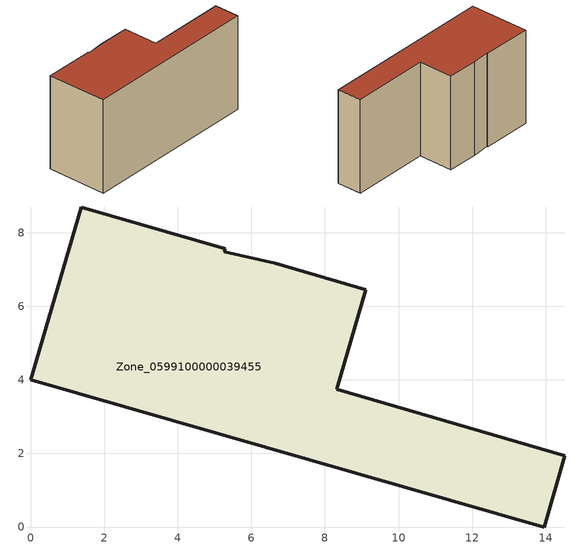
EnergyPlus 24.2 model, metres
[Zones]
Zone_0599100000039455
 floor ground (C_G): 6.65,7.17 9.11,6.45 8.32,3.74 14.52,1.94 13.96,0 0,4.01 1.37,8.7 5.29,7.56 5.26,7.48 z1.38
 wall outside (C_F): 13.96,0 14.52,1.94 8.32,3.74 9.11,6.45 6.65,7.17 5.26,7.48 5.29,7.56 1.37,8.7 0,4.01 13.96,0 z1.38:9.1
 roof outside (C_R): 9.11,6.45 6.65,7.17 5.26,7.48 5.29,7.56 1.37,8.7 0,4.01 13.96,0 14.52,1.94 8.32,3.74 z9.1
[BUILDING]
Pand.0599100000039455: North Axis=0; Terrain=City; Loads Convergence Tolerance Value=0.04; Temperature Convergence Tolerance Value=0.4; Solar Distribution=FullExterior; Maximum Number of Warmup Days=25; Minimum Number of Warmup Days=1
[Site:Location]
Rotterdam.The.Hague.AP_ZH_NLD Design_Conditions: Latitude=51.96; Longitude=4.45; Time Zone=1; Elevation=-4.5
[SITE:GROUNDTEMPERATURE:BUILDINGSURFACE]
18, 18, 18, 18, 18, 18, 18, 18, 18, 18, 18, 18
[MATERIAL] Thermal Absorptance=0.9; Solar Absorptance=0.7; Visible Absorptance=0.7
Name | Roughness | Thickness | Conductivity | Density | Specific Heat
G.TC.1946 | MediumSmooth | 0.15 | 1 | 540 | 1210
F.TC.1946 | Rough | 0.3 | 0.857143 | 1920 | 840
R.TC.1946 | MediumRough | 0.2 | 0.909091 | 1500 | 1000
[CONSTRUCTION]
C_G: G.TC.1946
C_F: F.TC.1946
C_R: R.TC.1946
[ZONE]
Zone_0599100000039455: Type=1; Multiplier=1; Ceiling Height=Autocalculate; Volume=Autocalculate; Floor Area=autocalculate; Part of Total Floor Area=Yes
[ZONEINFILTRATION:DESIGNFLOWRATE]
Infil_Zone_0599100000039455: Zone or ZoneList or Space or SpaceList=Zone_0599100000039455; Schedule=AlwaysOn; Design Flow Rate Calculation Method=Flow/Area; Flow Rate per Floor Area=0.003; Constant Term Coefficient=1; Temperature Term Coefficient=0; Velocity Term Coefficient=0; Velocity Squared Term Coefficient=0
[HVACTEMPLATE:ZONE:IDEALLOADSAIRSYSTEM]
Zone_0599100000039455: Maximum Heating Supply Air Temperature=50; Minimum Cooling Supply Air Temperature=13; Maximum Heating Supply Air Humidity Ratio=0.0156; Minimum Cooling Supply Air Humidity Ratio=0.0077; Heating Limit=NoLimit; Cooling Limit=NoLimit; Dehumidification Control Type=ConstantSensibleHeatRatio; Cooling Sensible Heat Ratio=0.7; Dehumidification Setpoint=60; Humidification Control Type=None; Humidification Setpoint=30; Outdoor Air Method=None; Outdoor Air Flow Rate per Person=0.00944; Outdoor Air Flow Rate per Zone Floor Area=0; Outdoor Air Flow Rate per Zone=0; Demand Controlled Ventilation Type=None; Outdoor Air Economizer Type=NoEconomizer; Heat Recovery Type=None; Sensible Heat Recovery Effectiveness=0.7; Latent Heat Recovery Effectiveness=0.65
[ZONECONTROL:THERMOSTAT]
ThermostatControl_Zone_0599100000039455: Zone or ZoneList=Zone_0599100000039455; Control Type Schedule=DualSetpointControlType; Control 1=Thermostat_Zone_0599100000039455; Temperature Difference Between Cutout And Setpoint=0
[THERMOSTATSETPOINT:DUALSETPOINT]
Thermostat_Zone_0599100000039455: Heating Setpoint Temperature Schedule=HeatingSetpoint_Zone_0599100000039455; Cooling Setpoint Temperature Schedule=CoolingSetpoint_Zone_0599100000039455
[SCHEDULE:COMPACT]
HeatingSetpoint_Zone_0599100000039455: Through: 12/31, For: AllDays, Until: 24:00, 21
CoolingSetpoint_Zone_0599100000039455: Through: 12/31, For: AllDays, Until: 24:00, 24
DualSetpointControlType: Through: 12/31, For: AllDays, Until: 24:00, 4
AlwaysOn: Through: 12/31, For: AllDays, Until: 24:00, 1
